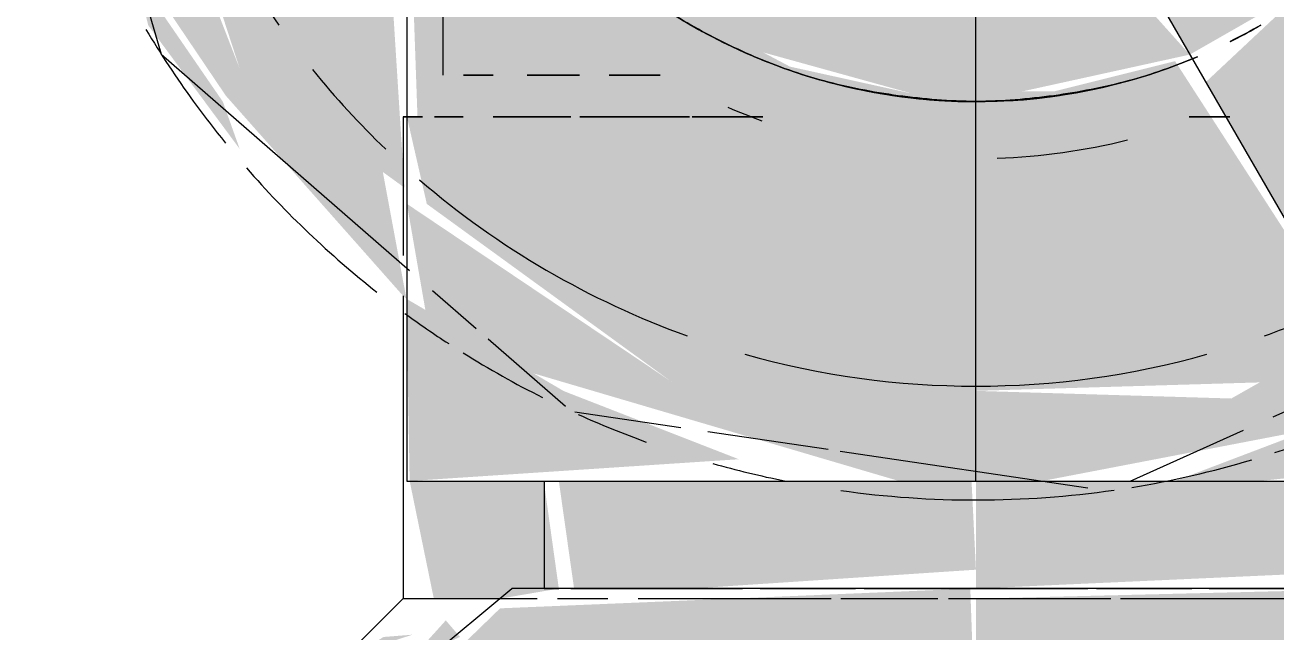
# Model space of a CAD drawing. Header units: metres. Extents: x 147 to 427, y -16 to 162.
# Drawn here: x 392.94455 to 392.97753, y 0.47102 to 0.48702 of the extents above; entities that cross this region are included whole.
import ezdxf

# ---------------------------------------------------------------- set-up
doc = ezdxf.new("R2010")
doc.units = ezdxf.units.M
for name, color, linetype, lineweight in [('A-ANNO-DIMS', 7, 'Continuous', 5), ('A-ANNO-DIMS-50', 7, 'Continuous', 5), ('P-PIPE', 7, 'Continuous', 5), ('P-PIPE-CNTR', 7, 'Continuous', 5), ('P-SANR-FIXT', 7, 'Continuous', 5)]:
    doc.layers.add(name, color=color, linetype=linetype, lineweight=lineweight)
doc.styles.add('Century Gothic', font='GOTHIC.TTF', dxfattribs={"height": 0.05})
doc.dimstyles.new('Setores_1_mm', dxfattribs={"dimscale": 0.3048, "dimtxt": 0.05220841348587629, "dimasz": 0.5208333333333333, "dimexe": 0.3937007874015747, "dimexo": 0.2460629921259842, "dimgap": 0.2870734908136483, "dimtad": 1, "dimrnd": 0.01, "dimzin": 0, "dimdsep": 46, "dimtxsty": 'Century Gothic', "dimblk1": 'OBLIQUE', "dimblk2": 'OBLIQUE', "dimsah": 1, "dimcen": 0.09, "dimazin": 0, "dimtfac": 1, "dimtdec": 4, "dimtix": 1, "dimtmove": 0, "dimatfit": 3, "dimfxl": 1, "dimtvp": 1, "dimtolj": 1, "dimtzin": 0, "dimarcsym": 2})

# ---------------------------------------------------------------- blocks, each defined once
blk = doc.blocks.new('UT_Ducha higiênica - UT_Ducha higiênica-V225-HH')
at = {"layer": 'P-SANR-FIXT', "true_color": 0xf4f4f4, "transparency": 33554598}
h = blk.add_hatch(color=7, dxfattribs=at)
h.paths.add_polyline_path([(-160.2103463052361, 0.4862376477580838), (-160.2069743056087, 0.4881669754173187), (-160.2040195449219, 0.4911611652351657), (-160.2036067553939, 0.4924999999999974), (-160.2050811477585, 0.4939338100733764), (-160.2063324714226, 0.4922184664332115), (-160.2089114297991, 0.4898047899914182), (-160.2110751246428, 0.4874999999999942), (-160.2104326019309, 0.4863871180180418)])
h.paths.add_polyline_path([(-160.2289729829879, 0.4929999999999973), (-160.2266391383314, 0.4935300401266964), (-160.2275931713075, 0.4956457656155595), (-160.2283412934672, 0.4989266556538753), (-160.2291038934256, 0.5019999999999996), (-160.2307922062144, 0.5014461990487026), (-160.2306895989587, 0.497774421467172), (-160.229626934429, 0.4940787784381638), (-160.2291604152748, 0.4929999999999973)])
h.paths.add_polyline_path([(-160.2081322036213, 0.5095972887326086), (-160.2072884457989, 0.5120740728286105), (-160.2104423682955, 0.5138021428639631), (-160.2140814782975, 0.5147416168188307), (-160.2157450370879, 0.5144114743788429), (-160.2165487685923, 0.51242546274501), (-160.2140814782975, 0.5122497123253987), (-160.2106769049435, 0.5112164606619954), (-160.2081569987947, 0.509616314738408)])
h = blk.add_hatch(color=7, dxfattribs=at)
h.paths.add_polyline_path([(-160.2159826019311, 0.4849999999999948), (-160.2103463052361, 0.4862376477580838), (-160.2121003162546, 0.4881939430680839), (-160.2141708686155, 0.4877385192159716), (-160.2182018407467, 0.4877921683328029), (-160.2209323493995, 0.4886361002195574), (-160.2234826019312, 0.4901338411876887), (-160.2258487607435, 0.4924999999999974), (-160.2269244835785, 0.4929999999999973), (-160.2288920466574, 0.4924999999999974), (-160.2268079194785, 0.4897098323594553), (-160.2244534149679, 0.4877545499866366), (-160.2221035607886, 0.4864384013989064), (-160.2177943352469, 0.4852462340740176), (-160.21606826864, 0.4850116430285396)])
h.paths.add_polyline_path([(-160.2033422710125, 0.4920438057782814), (-160.202242167846, 0.4943107881937037), (-160.2012211211471, 0.4981882666842901), (-160.2012617512277, 0.5021203494174719), (-160.2022958511498, 0.5058188147663115), (-160.2040195449219, 0.50883883476483), (-160.2068822036213, 0.511762352242077), (-160.2081322036213, 0.5095972887326086), (-160.2057997644351, 0.507087296304257), (-160.2043373545373, 0.5042705142441813), (-160.203691098311, 0.5015836872348637), (-160.2037696763513, 0.4978194532921444), (-160.2046187021507, 0.495050252531702), (-160.2045513787307, 0.494129327620626), (-160.2035386697282, 0.4923825628676637)])
h.paths.add_polyline_path([(-160.2307034526346, 0.5019999999999996), (-160.228219296936, 0.5019999999999996), (-160.227627849325, 0.5042705142441813), (-160.2258487607435, 0.5074999999999983), (-160.2234826019312, 0.5098661588123243), (-160.2202413784014, 0.5116501093390623), (-160.2173151051963, 0.5123245726170979), (-160.2165738389341, 0.5129759474718593), (-160.2159826019312, 0.515000000000001), (-160.2202413784014, 0.5143329398014874), (-160.224821436696, 0.5119630570092639), (-160.2279456589404, 0.50883883476483), (-160.2297160145838, 0.5057061630439345), (-160.230719296936, 0.5019999999999996)])
h = blk.add_hatch(color=7, dxfattribs=at)
h.paths.add_polyline_path([(-160.2381151633777, 0.4883143914236217), (-160.2378015725795, 0.4870096189432288), (-160.2353911842693, 0.4837539298559339), (-160.2358324298784, 0.4849938111970887), (-160.2379625736528, 0.488092426650423)])
h.paths.add_polyline_path([(-160.2309961332686, 0.4798068932403041), (-160.2316171265525, 0.4831454549325452), (-160.2353990097961, 0.4858931539449849), (-160.2381588485646, 0.4929999999999973), (-160.2401953583405, 0.4929999999999973), (-160.239119352812, 0.4901401091164366), (-160.235755199623, 0.4851540632779244), (-160.2310826019311, 0.4798791902171006)])
h.paths.add_polyline_path([(-160.1978026729482, 0.4824888649014267), (-160.1946704241043, 0.4861579682227298), (-160.1927560508827, 0.4901401091167398), (-160.1919598737103, 0.4919667180878919), (-160.1919826019312, 0.4999999999999957), (-160.1966189812628, 0.4858548018016834), (-160.1985361103879, 0.4837539298559339), (-160.1975588910151, 0.4830131774866244), (-160.1978159158585, 0.4825117068517759)])
h = blk.add_hatch(color=7, dxfattribs=at)
h.paths.add_polyline_path([(-160.2009162897829, 0.4827326244058527), (-160.1990693751466, 0.4846737282206806), (-160.2009826019311, 0.4870096189432288), (-160.2009089191045, 0.483141193794052)])
h.paths.add_polyline_path([(-160.230572162265, 0.4846000000000035), (-160.230150333388, 0.4850488052844639), (-160.2300224964974, 0.4858931539449849), (-160.2305826812654, 0.4924999999999974), (-160.2309826019311, 0.4924999999999974), (-160.2307034526346, 0.4846000000000035)])
h.paths.add_polyline_path([(-160.2009826019311, 0.4879737454057249), (-160.2014937145368, 0.4922315589106562), (-160.2019426142281, 0.4896296165777128), (-160.2011499736367, 0.4882624354392403)])
h.paths.add_polyline_path([(-160.2319203780649, 0.4929999999999973), (-160.2310093378556, 0.4935300401266964), (-160.2321895989587, 0.497774421467172), (-160.2324826019312, 0.4999999999999957), (-160.2398228830822, 0.4995084359281481), (-160.2377081640575, 0.4929999999999973), (-160.2319740088062, 0.4929999999999973)])
h = blk.add_hatch(color=7, dxfattribs=at)
h.paths.add_polyline_path([(-160.2310489140794, 0.4827326244058484), (-160.2316996663453, 0.4929999999999973), (-160.2375457042094, 0.4924999999999974), (-160.2353965111331, 0.4858913385600067), (-160.2310826019311, 0.4827571000628529)])
h.paths.add_polyline_path([(-160.1988249249752, 0.4842520898802125), (-160.1965661940662, 0.4858931539449849), (-160.1923063552977, 0.4999999999999957), (-160.1994826019312, 0.4999999999999957), (-160.200639491001, 0.4942938369561003), (-160.2009826019311, 0.4924999999999974), (-160.200423637396, 0.4870096189432288), (-160.1990693751466, 0.4846737282206806)])
h = blk.add_hatch(color=7, dxfattribs=at)
h.paths.add_polyline_path([(-160.2227614484487, 0.4771746436089262), (-160.2079599620995, 0.4776150969145389), (-160.2061340060856, 0.4789417316129292), (-160.2107343420649, 0.486066622559313), (-160.2139064699105, 0.4852733279658398), (-160.2177943352469, 0.4852385192159765), (-160.2208850847453, 0.4859214881872046), (-160.224821436696, 0.4880077625104392), (-160.2273386028123, 0.4903354624166741), (-160.2301610344482, 0.4929999999999973), (-160.2305680819082, 0.4924647540338287), (-160.230020412554, 0.4897109239038588), (-160.230572162265, 0.4846000000000035), (-160.2309826019311, 0.4846000000000035), (-160.2304575294708, 0.4823029583373203), (-160.2233990097962, 0.4771746436089262)])
h.paths.add_polyline_path([(-160.2009826019311, 0.4826844458100605), (-160.2009089191045, 0.483141193794052), (-160.2009826019311, 0.4832645150172863)])
h.paths.add_polyline_path([(-160.2084764584698, 0.4870143329869355), (-160.2069603382899, 0.4881448272080701), (-160.2084724404206, 0.4870174161445135)])
h.paths.add_polyline_path([(-160.20332967493, 0.4920220795047228), (-160.203688354657, 0.4915927807916347), (-160.2033773472945, 0.491933260690961)])
h.paths.add_polyline_path([(-160.2019426142281, 0.4896296165777128), (-160.2013825225969, 0.4924999999999974), (-160.2009826019311, 0.4942938369561003), (-160.2014937145368, 0.4961177143234626), (-160.2029056183341, 0.4912906481525375), (-160.2019623599229, 0.4896636748151739)])
h.paths.add_polyline_path([(-160.2309826019311, 0.4934654938951885), (-160.2310826019312, 0.4999999999999827), (-160.2324496888068, 0.4997500000000001), (-160.2310826019312, 0.4937069152516111), (-160.2310093378556, 0.4935300401266964)])
h = blk.add_hatch(color=7, dxfattribs=at)
h.paths.add_polyline_path([(-160.2061340060856, 0.4789417316129292), (-160.2009826019311, 0.4832645150172863), (-160.2014937145368, 0.4847037735849222), (-160.2019426142281, 0.4858931539449849), (-160.2024853539402, 0.4905657577561924), (-160.2036180042295, 0.4915245114150377), (-160.2077326019312, 0.4875677638551671), (-160.2099268399703, 0.4855111126056631), (-160.2069100900083, 0.48028594839801)])
h.paths.add_polyline_path([(-160.2307554422429, 0.4929999999999973), (-160.2294672623741, 0.4935716896079477), (-160.2305968866584, 0.4967647619362239), (-160.2309826019311, 0.4960918324188542), (-160.2307897880466, 0.4929999999999973)])
h = blk.add_hatch(color=7, dxfattribs=at)
h.paths.add_polyline_path([(-160.2143716520143, 0.4749740595237684), (-160.2069100900083, 0.4764082470969084), (-160.2052106608979, 0.4773424508350846), (-160.2061340060856, 0.4789417316129292), (-160.2092519027534, 0.4771746436089262), (-160.2240052417628, 0.4776150969145345), (-160.2309826019311, 0.4823051692637911), (-160.2304714893255, 0.4793682352357547), (-160.2280566747597, 0.477958733278923), (-160.2179390175928, 0.4749787176453665), (-160.2159577996107, 0.4749761306511052)])
h.paths.add_polyline_path([(-160.2009826019311, 0.4797199523896323), (-160.2009579828564, 0.4804215056030272), (-160.2009826019311, 0.4800248858368468)])
for points in [[(-160.230909415895, 0.4749999999999884), (-160.2222326019312, 0.4755738982051667), (-160.2268486451121, 0.4773706394812881), (-160.2309826019311, 0.4797955796064517), (-160.2309486469269, 0.4771746436089262)], [(-160.20851891223, 0.4749999999999884), (-160.2041192099489, 0.4754520023373894), (-160.2054323312946, 0.4770989103018079), (-160.2072229884215, 0.4763346362509889), (-160.2107343420649, 0.4749999999999884), (-160.2092519027534, 0.4749999999999884)], [(-160.2234826019312, 0.4721647073991209), (-160.2159826019311, 0.472662892075632), (-160.2160978737442, 0.4749763135542461), (-160.2269776510244, 0.4749999999999884), (-160.226575698133, 0.4721647073991209), (-160.2234960908967, 0.4721647073991209)], [(-160.2159826019311, 0.4721647073991209), (-160.2049875528378, 0.472662892075632), (-160.2053760002134, 0.4749999999999884), (-160.2159826019311, 0.4749740595237684), (-160.2159826019311, 0.4725862251847842)]]:
    blk.add_hatch(color=7, dxfattribs=at).paths.add_polyline_path(points)
h = blk.add_hatch(color=7, dxfattribs=at)
h.paths.add_polyline_path([(-160.2298548657448, 0.466499999999999), (-160.2285259708001, 0.4670666293813152), (-160.2276498638207, 0.4680784313293866), (-160.2259031367078, 0.469335379450635), (-160.2233990097962, 0.4697787621612427), (-160.2212472504492, 0.469395711867044), (-160.2194010892675, 0.4681822431160081), (-160.2183663048261, 0.4671341807387185), (-160.2159826019311, 0.4679732818833459), (-160.2161315509572, 0.4721647073991209), (-160.2285259708001, 0.4716443731046938), (-160.2302720210936, 0.4699509939416847), (-160.2307034526346, 0.4693637789710046), (-160.2309826019311, 0.4689838330690228), (-160.2304714893255, 0.4666426844577621), (-160.2302720210936, 0.466499999999999)])
h.paths.add_polyline_path([(-160.2161994024086, 0.466499999999999), (-160.2159826019311, 0.466499999999999), (-160.2161830891277, 0.4678619452621217), (-160.2179736291219, 0.466499999999999), (-160.2169516333271, 0.466499999999999)])
h = blk.add_hatch(color=7, dxfattribs=at)
h.paths.add_polyline_path([(-160.2159826019311, 0.4679732818833372), (-160.2131607196754, 0.4674740521512208), (-160.2117120876869, 0.4690481917496852), (-160.2096646939692, 0.4697750420903527), (-160.2060644355998, 0.4693313595156274), (-160.2049265587131, 0.4688052638407292), (-160.202242167846, 0.466499999999999), (-160.2013232143819, 0.4667929843798218), (-160.2009826019312, 0.4670932423169916), (-160.2013232143819, 0.4694471300802602), (-160.2039085291025, 0.4719787506715541), (-160.2051572843838, 0.4721647073991209), (-160.2159826019311, 0.4719000000000021), (-160.2159826019311, 0.4689838330691268)])
h.paths.add_polyline_path([(-160.2159826019311, 0.466499999999999), (-160.2139064699105, 0.466820342801322), (-160.2159826019311, 0.4679732818833372), (-160.2159826019311, 0.4670932423171865)])
at = {"layer": 'P-SANR-FIXT'}
for p, q in [((-160.2309826019311, 0.4931515234358933), (-160.2309826019311, 0.4749999999999884)), ((-160.2139064699105, 0.4924040338572285), (-160.2024646527383, 0.4725862251847842)), ((-160.2309826019312, 0.47499999999999), (-160.2159826019312, 0.47499999999999)), ((-160.2273655143599, 0.4749999999999884), (-160.2273655143599, 0.4721647073991209)), ((-160.2159826019312, 0.47499999999999), (-160.2037631949445, 0.47499999999999)), ((-160.2309788916956, 0.4698729639307901), (-160.2282144558185, 0.4721647073991209)), ((-160.2159826019312, 0.4721647073991261), (-160.2277976655043, 0.4721647073991261)), ((-160.204167538358, 0.4721647073991261), (-160.2159826019312, 0.4721647073991261))]:
    blk.add_line(p, q, dxfattribs=at)
at = {"layer": 'P-SANR-FIXT', "color": 253, "true_color": 0x9e9e9e}
for p, q in [((-160.2303109257083, 0.4800239535904235), (-160.229156646391, 0.4790181891813724)), ((-160.2288447642369, 0.4787464352257321), (-160.2268046713155, 0.4769688300822131)), ((-160.2081444410043, 0.4766920325295465), (-160.2054348469134, 0.4779084931514825)), ((-160.2265522322976, 0.47682730589665), (-160.2237651004788, 0.4764135185180035)), ((-160.2230491030583, 0.4763072190262734), (-160.2198744871142, 0.4758359043934832)), ((-160.2119133433929, 0.4749999999999927), (-160.2089271790758, 0.4763406256363417)), ((-160.2195585741624, 0.4757890028471355), (-160.2130364874059, 0.474820710940717)), ((-160.2309826019312, 0.47499999999999), (-160.2270319080314, 0.47499999999999)), ((-160.2273655143599, 0.47499999999999), (-160.2269776510244, 0.47499999999999)), ((-160.2266705951895, 0.47499999999999), (-160.2240315364992, 0.47499999999999)), ((-160.2235262306523, 0.47499999999999), (-160.2189287164564, 0.47499999999999)), ((-160.2189287164564, 0.47499999999999), (-160.2159826019312, 0.47499999999999)), ((-160.2159826019312, 0.47499999999999), (-160.2084389732101, 0.47499999999999)), ((-160.2270624721511, 0.4721647073991261), (-160.2282144558185, 0.4721647073991261)), ((-160.2273655143599, 0.4721647073991261), (-160.2269776510244, 0.4721647073991261)), ((-160.2266583666576, 0.4721647073991261), (-160.2221322427579, 0.4721647073991261)), ((-160.2216740581455, 0.4721647073991261), (-160.219158432164, 0.4721647073991261)), ((-160.2189287164564, 0.4721647073991261), (-160.2159826019312, 0.4721647073991261)), ((-160.2159826019312, 0.4721647073991261), (-160.2130364874059, 0.4721647073991261)), ((-160.2128067716984, 0.4721647073991261), (-160.2102911457168, 0.4721647073991261)), ((-160.2098329611045, 0.4721647073991261), (-160.2079336673632, 0.4721647073991261))]:
    blk.add_line(p, q, dxfattribs=at)
at = {"layer": 'P-SANR-FIXT', "color": 254, "true_color": 0xd5d5d5}
for p, q in [((-160.2266705951895, 0.47499999999999), (-160.2240315364992, 0.47499999999999)), ((-160.226589203649, 0.47499999999999), (-160.2240752964373, 0.47499999999999)), ((-160.2235262306523, 0.47499999999999), (-160.2159826019312, 0.47499999999999)), ((-160.2234826019312, 0.47499999999999), (-160.2159826019312, 0.47499999999999)), ((-160.2159826019312, 0.47499999999999), (-160.2084389732101, 0.47499999999999)), ((-160.2159826019312, 0.47499999999999), (-160.2084826019312, 0.47499999999999)), ((-160.2266583666576, 0.4721647073991261), (-160.2258404932635, 0.4721647073991261)), ((-160.2220985288748, 0.4721647073991261), (-160.226575698133, 0.4721647073991261)), ((-160.2258404932635, 0.4721647073991261), (-160.2221322427579, 0.4721647073991261)), ((-160.2191484386741, 0.4721647073991261), (-160.2216952561257, 0.4721647073991261)), ((-160.2216740581455, 0.4721647073991261), (-160.219158432164, 0.4721647073991261)), ((-160.2159826019312, 0.4721647073991261), (-160.2189332486154, 0.4721647073991261)), ((-160.2189287164564, 0.4721647073991261), (-160.2159826019312, 0.4721647073991261)), ((-160.2130319552469, 0.4721647073991261), (-160.2159826019312, 0.4721647073991261)), ((-160.2159826019312, 0.4721647073991261), (-160.2130364874059, 0.4721647073991261)), ((-160.2102699477367, 0.4721647073991261), (-160.2128167651882, 0.4721647073991261)), ((-160.2128067716984, 0.4721647073991261), (-160.2102911457168, 0.4721647073991261)), ((-160.2073333751009, 0.4721647073991261), (-160.2098666749875, 0.4721647073991261)), ((-160.2098329611045, 0.4721647073991261), (-160.2053068372047, 0.4721647073991261))]:
    blk.add_line(p, q, dxfattribs=at)
at = {"layer": 'P-SANR-FIXT', "flags": 128}
blk.add_lwpolyline([(-160.2395086162865, 0.4932543340041994), (-160.2374598275376, 0.4862530446917238), (-160.2309125837492, 0.4805481995289307)], dxfattribs=at)
at = {"layer": 'P-SANR-FIXT'}
blk.add_arc((-160.2159826019312, 0.5), 0.01500000000000814, 207.2994541391364, 292.4570949240909, dxfattribs=at)
at = {"layer": 'P-SANR-FIXT', "color": 253, "true_color": 0x9e9e9e}
for radius, start, end in [(0.02250000000001171, 198.6404417229498, 215.2532079601662), (0.02250000000001171, 198.6404417229498, 215.2532079601662), (0.02549999999997949, 210.9120990030398, 215.9999999999798), (0.01499999999997321, 296.5698654958953, 299.6542506593068), (0.02249999999997966, 218.9961441533817, 226.2492235949572), (0.02249999999997966, 218.9961441533817, 226.2492235949572), (0.0254999999999965, 215.999999999998, 219.1282604917566), (0.02549999999998323, 221.0547492871032, 231.7412603177815), (0.02550000000000612, 287.9999999999685, 290.181801023376)]:
    blk.add_arc((-160.2159826019312, 0.5), radius, start, end, dxfattribs=at)
at = {"layer": 'P-SANR-FIXT', "color": 254, "true_color": 0xd5d5d5}
for radius, start, end in [(0.01500000000000001, 239.9999999999283, 254.4979362410298), (0.01500000000001015, 285.5020637589683, 292.4570949240882), (0.01500000000001478, 254.9999999998511, 269.9999999999996), (0.01500000000003771, 269.9999999999996, 284.9999999999165), (0.02249999999999656, 229.3053275250012, 250.2348490468144), (0.02249999999999656, 229.3053275250012, 250.2348490468144), (0.02249999999999798, 289.7651509531838, 295.4802495557511), (0.02249999999999798, 289.7651509531838, 295.4802495557511), (0.02549999999998009, 233.8288620698499, 236.9749952163521), (0.02549999999999899, 237.9911232536836, 243.3850195525454), (0.02249999999999451, 254.3002147251451, 285.6997852748533), (0.02249999999999451, 254.3002147251451, 285.6997852748533), (0.02550000000001954, 245.723340464802, 250.077216697082), (0.02549999999998686, 279.2761069342155, 286.5654609701266), (0.02550000000001285, 254.2077255798135, 258.5779321878707), (0.0254999999999811, 261.9616216356852, 278.2048437055347)]:
    blk.add_arc((-160.2159826019312, 0.5), radius, start, end, dxfattribs=at)
at = {"layer": 'P-SANR-FIXT', "color": 254, "true_color": 0xe9e9e9}
blk.add_arc((-160.2159826019312, 0.5), 0.01500000000001762, 296.5698654958275, 299.654250659234, dxfattribs=at)
at = {"layer": 'P-SANR-FIXT'}
blk.add_open_spline([(-160.2234960908967, 0.4870174161445041), (-160.2237604854719, 0.4871678795928431), (-160.2242733789484, 0.4874812016205357), (-160.2249969536668, 0.4879984241793218), (-160.2256754733119, 0.4885466817882834), (-160.2263111248697, 0.4891118411882339), (-160.2269017046408, 0.4896977428797219), (-160.2276279807828, 0.4905189077894745), (-160.2281102661677, 0.4911593026258366), (-160.2284051083281, 0.4915927807916095)], degree=3, knots=[0.2857142857142857, 0.2857142857142857, 0.2857142857142857, 0.2857142857142857, 0.3214285714285714, 0.3571428571428571, 0.3928571428571428, 0.4285714285714285, 0.4642857142857143, 0.5, 0.5714285714285714, 0.5714285714285714, 0.5714285714285714, 0.5714285714285714], dxfattribs=at)
at = {"layer": 'P-SANR-FIXT', "color": 253, "true_color": 0x9e9e9e}
for points in [[(-160.2284051083281, 0.4915927807916096), (-160.2282576119012, 0.4913762496804138), (-160.2279490182749, 0.4909471794049187), (-160.2274465419968, 0.4903132570480305), (-160.2269016697406, 0.4896978392112094), (-160.2263111342212, 0.4891118153762895), (-160.2256754708062, 0.488546688704573), (-160.2249969543382, 0.4879984223261074), (-160.2242733787685, 0.4874812021171028), (-160.223760485444, 0.4871678796696622), (-160.2234960908967, 0.487017416144504)], [(-160.2199859758245, 0.4855441016373893), (-160.220302180265, 0.4856290865499014), (-160.2209247990759, 0.4858216135624387), (-160.2218256225905, 0.4861754627955352), (-160.2226870114973, 0.4865784209305017), (-160.2232316963215, 0.4868669526961651), (-160.2234960908967, 0.4870174161445041)], [(-160.2101461537064, 0.486183647612525), (-160.2104398557747, 0.4860575130456653), (-160.2110404047874, 0.4858216135650081), (-160.2116630235975, 0.4856290865503067), (-160.2119792280378, 0.4855441016373974)]]:
    blk.add_open_spline(points, degree=3, dxfattribs=at)
at = {"layer": 'P-SANR-FIXT', "color": 254, "true_color": 0xd5d5d5}
for points in [[(-160.2234960908967, 0.487017416144504), (-160.2232316963493, 0.4868669526193458), (-160.2226870114843, 0.4865784209661536), (-160.221825622594, 0.4861754627859823), (-160.220924799075, 0.4858216135649983), (-160.2203021802648, 0.4856290865502981), (-160.2199859758245, 0.4855441016373894)], [(-160.2084691129656, 0.4870174161445187), (-160.208733507513, 0.4868669526193599), (-160.2090058499455, 0.4867226867927633), (-160.2092855859768, 0.4865833941827695)], [(-160.2119792280378, 0.4855441016373974), (-160.2116630235974, 0.4856290865499101), (-160.2110404047864, 0.4858216135624486), (-160.2104398557767, 0.4860575130511807), (-160.2101461537064, 0.486183647612525)]]:
    blk.add_open_spline(points, degree=3, dxfattribs=at)
at = {"layer": 'P-SANR-FIXT', "color": 254, "true_color": 0xe9e9e9}
blk.add_open_spline([(-160.2092855859768, 0.4865833941827695), (-160.2090058499529, 0.486722686813347), (-160.2087335075408, 0.4868669526961792), (-160.2084691129656, 0.4870174161445187)], degree=3, dxfattribs=at)
at = {"layer": 'P-SANR-FIXT', "color": 253, "true_color": 0x9e9e9e}
for points, knots in [([(-160.2159826019312, 0.485), (-160.2166776359981, 0.4850132492004211), (-160.2177052549049, 0.4850909462854584), (-160.2190275724333, 0.4853117040873657), (-160.2196697713841, 0.4854591167248771), (-160.2199859758245, 0.4855441016373893)], [0, 0, 0, 0, 0.07142857142857142, 0.1071428571428571, 0.1428571428571428, 0.1428571428571428, 0.1428571428571428, 0.1428571428571428]), ([(-160.2119792280378, 0.4855441016373974), (-160.2122954324781, 0.4854591167244881), (-160.2129376314291, 0.4853117040875523), (-160.2142599489574, 0.485090946285354), (-160.2152875678643, 0.4850132492004227), (-160.2159826019312, 0.485)], [0.8571428571428571, 0.8571428571428571, 0.8571428571428571, 0.8571428571428571, 0.8928571428571428, 0.9285714285714286, 1, 1, 1, 1])]:
    blk.add_open_spline(points, degree=3, knots=knots, dxfattribs=at)
at = {"layer": 'P-SANR-FIXT', "color": 254, "true_color": 0xd5d5d5}
for points, knots in [([(-160.2199859758245, 0.4855441016373894), (-160.2196697713842, 0.4854591167244807), (-160.2190275724332, 0.4853117040875461), (-160.2177052549049, 0.4850909462853504), (-160.2166776359981, 0.4850132492004212), (-160.2159826019312, 0.485)], [0.8571428571428571, 0.8571428571428571, 0.8571428571428571, 0.8571428571428571, 0.8928571428571428, 0.9285714285714286, 1, 1, 1, 1]), ([(-160.2159826019312, 0.485), (-160.2152875678643, 0.4850132492004227), (-160.2142599489574, 0.4850909462854621), (-160.212937631429, 0.4853117040873721), (-160.2122954324782, 0.4854591167248846), (-160.2119792280378, 0.4855441016373974)], [0, 0, 0, 0, 0.07142857142857142, 0.1071428571428571, 0.1428571428571428, 0.1428571428571428, 0.1428571428571428, 0.1428571428571428])]:
    blk.add_open_spline(points, degree=3, knots=knots, dxfattribs=at)
blk = doc.blocks.new('Joelho 45_90 - Agua Fria_Soldavel - MEP - Tigre - Standard-V247-HH')
at = {"layer": 'P-PIPE', "true_color": 0x69503c}
blk.add_hatch(color=27, dxfattribs=at).paths.add_polyline_path([(-160.2285259708001, 0.4719000000000028), (-160.2269776510244, 0.4721647073991215), (-160.2273747781992, 0.4749999999999891), (-160.230909415895, 0.4749999999999891), (-160.2302727108685, 0.4719000000000028), (-160.2289729829879, 0.4719000000000028)])
h = blk.add_hatch(color=27, dxfattribs=at)
h.paths.add_polyline_path([(-160.2304714893255, 0.4705000000000031), (-160.2295824225675, 0.4708895961063979), (-160.2299568540071, 0.4713273990032483), (-160.2307034526346, 0.4705000000000031)])
h.paths.add_polyline_path([(-160.2322322491864, 0.4705000000000031), (-160.2308363468364, 0.4709496563500924), (-160.2315990455419, 0.4708895961063979), (-160.2319203780649, 0.4706918873583107)])
at = {"layer": 'P-PIPE', "color": 254, "true_color": 0xd5d5d5}
for p, q in [((-160.228704560999, 0.4857000000000015), (-160.229486895037, 0.4857000000000015)), ((-160.229486895037, 0.4857000000000009), (-160.228704560999, 0.4857000000000009)), ((-160.2264340718004, 0.4857000000000015), (-160.2278153809817, 0.4857000000000015)), ((-160.2278153809817, 0.4857000000000009), (-160.2264340718004, 0.4857000000000009)), ((-160.2243033609261, 0.4857000000000015), (-160.2256484257271, 0.4857000000000015)), ((-160.2256484257271, 0.4857000000000009), (-160.2243033609261, 0.4857000000000009)), ((-160.2310826019311, 0.4846000000000009), (-160.2305680819081, 0.4846000000000009)), ((-160.2305680819081, 0.4846000000000009), (-160.2310826019311, 0.4846000000000009)), ((-160.2302589602164, 0.4846000000000009), (-160.229496358441, 0.4846000000000009)), ((-160.229496358441, 0.4846000000000009), (-160.2302589602164, 0.4846000000000009)), ((-160.2287043326018, 0.4846000000000009), (-160.2266599143271, 0.4846000000000009)), ((-160.2266599143271, 0.4846000000000009), (-160.2287043326018, 0.4846000000000009)), ((-160.2264204896834, 0.4846000000000009), (-160.2235326019312, 0.4846000000000009)), ((-160.2235326019312, 0.4846000000000009), (-160.2264204896834, 0.4846000000000009)), ((-160.2234662493087, 0.4846000000000009), (-160.2216000201274, 0.4846000000000009)), ((-160.2216000201274, 0.4846000000000009), (-160.2234662493087, 0.4846000000000009)), ((-160.210365183735, 0.484600000000001), (-160.209292125113, 0.484600000000001)), ((-160.209292125113, 0.4846000000000009), (-160.210365183735, 0.4846000000000009))]:
    blk.add_line(p, q, dxfattribs=at)
at = {"layer": 'P-PIPE', "color": 253, "true_color": 0x9e9e9e}
for p, q in [((-160.2310826019311, 0.4846000000000042), (-160.2310826019311, 0.4809452114444581)), ((-160.2283073987424, 0.4719000000000009), (-160.2275498730222, 0.4719000000000009)), ((-160.2270101695258, 0.4719000000000009), (-160.2256886948374, 0.4719000000000009)), ((-160.2248905830192, 0.4719000000000009), (-160.219795273238, 0.4719000000000009)), ((-160.2195418996553, 0.4719000000000009), (-160.2169904496087, 0.4719000000000009)), ((-160.2167035379213, 0.4719000000000009), (-160.2159826019312, 0.4719000000000009)), ((-160.2159826019312, 0.4719000000000009), (-160.2124291138595, 0.4719000000000009)), ((-160.212173000992, 0.4719000000000009), (-160.2070800289101, 0.4719000000000009))]:
    blk.add_line(p, q, dxfattribs=at)
at = {"layer": 'P-PIPE'}
for p, q in [((-160.2310826019311, 0.4798791902171013), (-160.2310826019311, 0.4719000000000028)), ((-160.2310826019311, 0.4719000000000028), (-160.2324826019312, 0.4705000000000031)), ((-160.2310826019311, 0.4719000000000009), (-160.2283073987424, 0.4719000000000009))]:
    blk.add_line(p, q, dxfattribs=at)
at = {"layer": 'P-PIPE', "color": 254, "true_color": 0xd5d5d5, "flags": 128}
blk.add_lwpolyline([(-160.2300226019312, 0.485700000000004), (-160.2300226019312, 0.4862718474788716), (-160.2300226019312, 0.486842780123763), (-160.2300226019312, 0.4874118845642317), (-160.2300226019312, 0.4879782503545857), (-160.2300226019312, 0.4885409714303705)], dxfattribs=at)
at = {"layer": 'P-PIPE', "color": 254, "true_color": 0xd5d5d5}
for radius, start, end in [(0.01649999999999776, 246.646217717009, 249.9999999999655), (0.01649999999998595, 271.945992419793, 284.0003950862119)]:
    blk.add_arc((-160.2159826019312, 0.4999999999999895), radius, start, end, dxfattribs=at)
blk = doc.blocks.new('DIMBLOCK156-HH')
at = {"layer": 'A-ANNO-DIMS-50', "lineweight": 25}
for p, q in [((392.8015207311738, 0.5000000000000007), (392.7221457311738, 0.5793750000000008)), ((392.8015207311738, 0.5000000000000007), (392.8808957311738, 0.4206250000000007)), ((392.8015207311738, 0), (392.7221457311738, 0.07937500000000004)), ((392.8015207311738, 0), (392.8808957311738, -0.07937500000000004))]:
    blk.add_line(p, q, dxfattribs=at)
at = {"layer": 'A-ANNO-DIMS-50'}
for p, q in [((392.8015207311738, 0.5000000000000007), (392.6815207311738, 0.5000000000000007)), ((392.8015207311738, 0), (392.8015207311738, 0.5000000000000007)), ((392.8015207311738, 0.5000000000000007), (392.8946173055473, 0.5000000000000007)), ((392.8015207311738, 0), (392.7642675296604, 0)), ((392.8015207311738, 0), (392.9215207311738, 0))]:
    blk.add_line(p, q, dxfattribs=at)
at = {"layer": 'A-ANNO-DIMS-50', "color": 0, "insert": (392.6499327465824, 0.1397822381964837), "char_height": 0.05, "width": 0.2645226283284398, "attachment_point": 1, "rotation": 90, "line_spacing_factor": 0.9845015114479526, "style": 'Century Gothic'}
blk.add_mtext('0,50 m', dxfattribs=at)
blk = doc.blocks.new('_Oblique')
at = {"color": 0, "linetype": 'ByBlock', "lineweight": -2}
blk.add_line((-0.5, -0.5), (0.5, 0.5), dxfattribs=at)

msp = doc.modelspace()

# ---------------------------------------------------------------- linework, layer by layer
at = {"layer": 'P-PIPE-CNTR'}
msp.add_line((392.9696173055473, 0.4749999999999712), (392.9696173055473, 0.5249999999999712), dxfattribs=at)

# ---------------------------------------------------------------- block references
at = {"layer": 'P-PIPE', "color": 252, "true_color": 0x898989}
msp.add_blockref('Joelho 45_90 - Agua Fria_Soldavel - MEP - Tigre - Standard-V247-HH', (553.1855999074785, 0), dxfattribs=at)
at = {"layer": 'P-SANR-FIXT', "color": 252, "true_color": 0x898989}
msp.add_blockref('UT_Ducha higiênica - UT_Ducha higiênica-V225-HH', (553.1855999074785, 0), dxfattribs=at)

# ---------------------------------------------------------------- dimensions: what is measured, and where the dimension line sits
at = {"layer": 'A-ANNO-DIMS'}
dim = msp.add_linear_dim(base=(392.801520731174, 0.5000000000000009), p1=(392.6892675296605, 0), p2=(392.9696173055473, 0.5000000000000007), angle=89.99999999999991, dimstyle='Setores_1_mm', override={"dimpost": '<>', "dimfxl": 0.573232934189771}, dxfattribs=at)
dim.commit()
dim.dimension.update_dxf_attribs({"geometry": 'DIMBLOCK156-HH', "text_midpoint": (392.6877630831212, 0.2499999999998891)})

doc.saveas('drawing.dxf')
